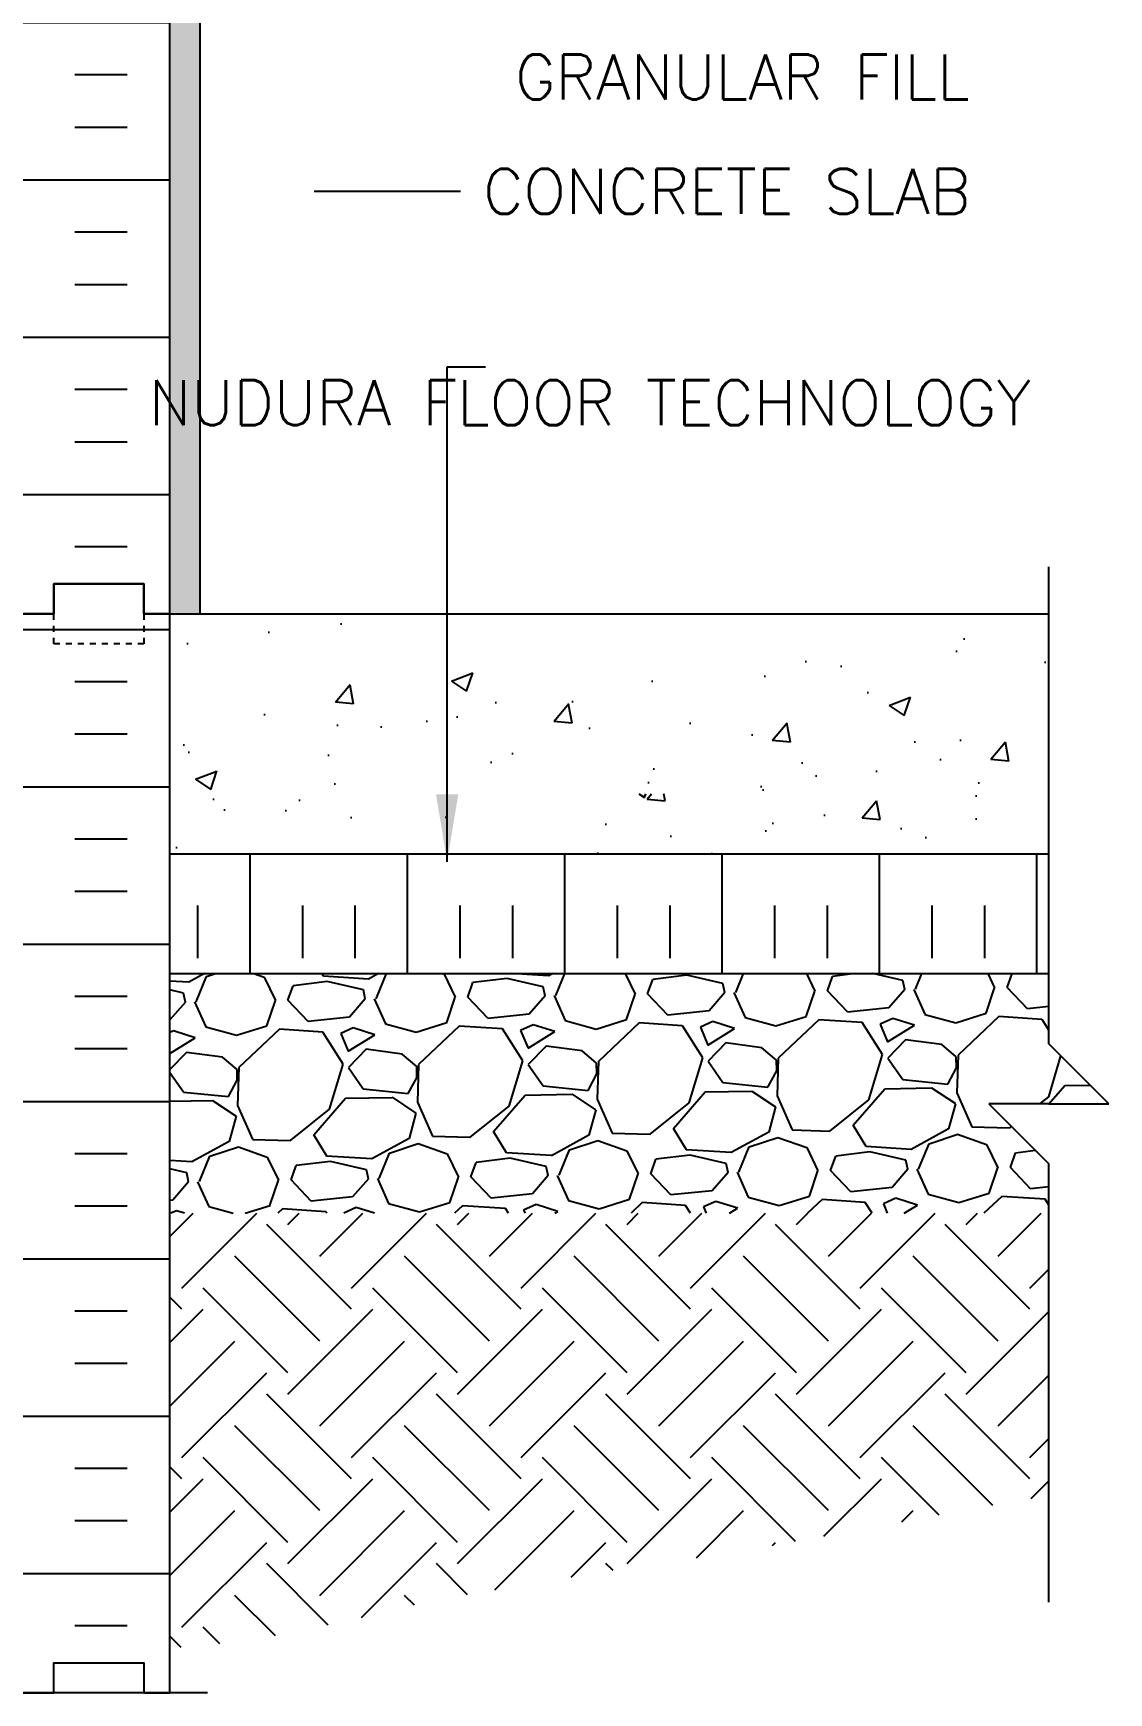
# Model space of a CAD drawing. Header units: inches. Extents: x 40.9 to 95.2, y 22.1 to 94.8.
# Drawn here: x 77.23 to 95.17, y 39.84 to 67.53 of the extents above; entities that cross this region are included whole.
import ezdxf
from ezdxf.enums import TextEntityAlignment as Align

# ---------------------------------------------------------------- set-up
doc = ezdxf.new("R2010")
doc.units = ezdxf.units.IN
doc.header["$LTSCALE"] = 0.5
doc.header["$MEASUREMENT"] = 0
doc.linetypes.add('DASHED2', pattern=[0.375, 0.25, -0.125])
doc.linetypes.add('DASHEDX2', pattern=[1.5, 1, -0.5])
for name, color, linetype in [('HATCH', 12, 'Continuous'), ('line25', 2, 'Continuous'), ('LINE50', 5, 'Continuous'), ('LINE9', 9, 'Continuous'), ('TEXT', 4, 'Continuous')]:
    doc.layers.add(name, color=color, linetype=linetype)
doc.styles.add('DIM', font='romans.shx', dxfattribs={"width": 0.7})
doc.styles.add('ROMANS', font='romans.shx', dxfattribs={"height": 1.125})
doc.dimstyles.new('ext_12', dxfattribs={"dimscale": 12, "dimtxt": 0.09375, "dimasz": 0.09375, "dimexe": 0.09375, "dimexo": 0.0625, "dimgap": 0.0625, "dimtad": 1, "dimdec": 1, "dimzin": 3, "dimdsep": 46, "dimlunit": 4, "dimtxsty": 'DIM', "dimcen": 0.09, "dimdle": 0.09375, "dimclrt": 4, "dimadec": 0, "dimazin": 0, "dimtfac": 1, "dimtdec": 1, "dimtmove": 2, "dimatfit": 3, "dimfxl": 1, "dimfrac": 2, "dimtolj": 1, "dimtzin": 0, "dimarcsym": 0})
pattern_1 = [(50, (104.4676, 19.9597), (3.5863, -0.31376), [0.375, -4.125]), (355, (104.4676, 19.9597), (-0.69376, 3.76096), [0.3, -3.3]), (100.451, (104.7664, 19.9336), (2.89255, 3.4472), [0.3187, -3.5057]), (46.184, (104.4676, 20.9597), (5.3362, -0.8276), [0.5625, -6.1875]), (96.636, (104.9123, 20.891), (4.6733, 4.8706), [0.47805, -5.25856]), (351.184, (104.4676, 20.9597), (4.6733, 4.8706), [0.45, -4.95]), (21, (104.9676, 20.7097), (2.98454, -2.0131), [0.375, -4.125]), (326, (104.9676, 20.7097), (1.21658, 3.62575), [0.3, -3.3]), (71.451, (105.2163, 20.542), (4.2011, 1.61265), [0.3187, -3.5057]), (37.5, (104.4676, 19.9597), (0.0608, 1.66447), [0, -3.26, 0, -3.35, 0, -3.3125]), (7.5, (104.4676, 19.9597), (1.31535, 1.97206), [0, -1.91, 0, -3.185, 0, -1.2625]), (327.5, (103.3526, 19.9597), (2.669112, -0.112774), [0, -1.25, 0, -3.9, 0, -5.175]), (317.5, (102.8526, 19.9597), (2.91593, 0.50052), [0, -1.625, 0, -2.59, 0, -3.675])]

msp = doc.modelspace()

# ---------------------------------------------------------------- hatches: boundary and pattern name
h = msp.add_hatch()
h.set_pattern_fill('AR-CONC', color=12, scale=0.02, style=0)
h.set_pattern_definition([(50, (-1160.1333, -49.2232), (3.6436934, -0.318782), [0.381, -4.191]), (355, (-1160.1333, -49.2232), (-0.704857, 3.821133), [0.3048, -3.3528]), (100.451, (-1159.8296, -49.2498), (2.93885, 3.502334), [0.3238, -3.5618]), (46.1842, (-1160.1333, -48.207), (5.421581, -0.840847), [0.5715, -6.2865]), (96.6356, (-1159.6815, -48.277), (4.748085, 4.948511), [0.4857, -5.3427]), (351.184, (-1160.1333, -48.207), (4.748092, 4.948502), [0.4572, -5.0292]), (21, (-1159.6253, -48.4612), (3.0322976, -2.0453104), [0.381, -4.191]), (326, (-1159.6253, -48.4612), (1.236041, 3.683759), [0.3048, -3.3528]), (71.4514, (-1159.3726, -48.6316), (4.26833, 1.638457), [0.3238, -3.5618]), (37.5, (-1160.1333, -49.2232), (0.061772, 1.6911008), [0, -3.31216, 0, -3.4036, 0, -3.3655]), (7.5, (-1160.1333, -49.2232), (1.3363933, 2.0036115), [0, -1.94056, 0, -3.23596, 0, -1.2827]), (327.5, (-1161.2661, -49.2232), (2.7118119, -0.1145749), [0, -1.27, 0, -3.9624, 0, -5.2578]), (317.5, (-1161.7741, -49.2232), (2.9625836, 0.50853), [0, -1.651, 0, -2.63144, 0, -3.7338])])
h.paths.add_polyline_path([(80.842, 57.842), (80.842, 55.1), (80.842, 54.842), (94.169, 54.842), (94.169, 57.842)])
h.paths.add_polyline_path([(80.842, 57.842), (79.508, 57.842), (79.508, 54.842), (80.842, 54.842), (80.842, 55.1)])
h = msp.add_hatch()
h.set_pattern_fill('AR-CONC', color=12, scale=0.5, style=0)
h.set_pattern_definition(pattern_1)
h.paths.add_polyline_path([(80.842, 54.842), (79.508, 54.842), (79.508, 53.842), (80.842, 53.842)])
h = msp.add_hatch()
h.set_pattern_fill('AR-CONC', color=12, scale=0.5, style=0)
h.set_pattern_definition(pattern_1)
h.paths.add_polyline_path([(94.169, 53.842), (94.169, 54.842), (80.842, 54.842), (80.842, 53.842)])
at = {"layer": 'HATCH'}
h = msp.add_hatch(dxfattribs=at)
h.set_pattern_fill('AR-SAND', color=256, scale=0.25, style=0)
h.set_pattern_definition([(37.5, (104.46758, 19.9597), (-0.0157483, 0.481706), [0, -0.38, 0, -0.425, 0, -0.40625]), (7.5, (104.4676, 19.9597), (0.442444, 0.7055365), [0, -0.205, 0, -0.3425, 0, -0.13125]), (327.5, (104.16008, 19.9597), (0.7785355, 0.0014148), [0, -0.125, 0, -0.45, 0, -0.5875]), (317.5, (104.1601, 19.9597), (0.7515317, 0.219419), [0, -0.0625, 0, -0.295, 0, -0.3375])])
h.paths.add_polyline_path([(80.008, 93.842), (79.508, 93.842), (79.508, 75.842), (79.508, 57.842), (80.008, 57.842)])
h = msp.add_hatch(dxfattribs=at)
h.set_pattern_fill('INSUL', color=256, scale=7, style=0)
h.set_pattern_definition([(180, (3003.0448, -339.1674), (0, 2.625), []), (180, (3003.0448, -338.2924), (0, 2.625), [0.875, -0.875]), (180, (3003.0448, -337.4174), (0, 2.625), [0.875, -0.875])])
h.paths.add_polyline_path([(79.508, 57.842), (79.071, 57.842), (79.071, 58.342), (77.571, 58.342), (77.571, 57.842), (76.883, 57.842), (76.883, 75.842), (77.571, 75.842), (77.571, 76.342), (79.071, 76.342), (79.071, 75.842), (79.508, 75.842)])
h = msp.add_hatch(dxfattribs=at)
h.set_pattern_fill('INSUL', color=256, scale=7, style=0)
h.set_pattern_definition([(180, (3003.0448, -357.1674), (0, 2.625), []), (180, (3003.0448, -356.2924), (0, 2.625), [0.875, -0.875]), (180, (3003.0448, -355.4174), (0, 2.625), [0.875, -0.875])])
h.paths.add_polyline_path([(79.508, 39.842), (79.071, 39.842), (79.071, 40.342), (77.571, 40.342), (77.571, 39.842), (76.883, 39.842), (76.883, 57.842), (77.571, 57.842), (77.571, 58.342), (79.071, 58.342), (79.071, 57.842), (79.508, 57.842)])
h = msp.add_hatch(dxfattribs=at)
h.set_pattern_fill('INSUL', color=256, scale=7, angle=90, style=0)
h.set_pattern_definition([(270, (104.4676, 82.7244), (-2.625, -2e-16), []), (270, (103.5926, 82.7244), (-2.625, -2e-16), [0.875, -0.875]), (270, (102.7176, 82.7244), (-2.625, -2e-16), [0.875, -0.875])])
h.paths.add_polyline_path([(94.169, 53.842), (94.169, 51.842), (79.508, 51.842), (79.508, 53.842)])

# ---------------------------------------------------------------- linework, layer by layer
for p, q in [((80.085, 51.842), (79.821, 51.698)), ((79.947, 51.37), (80.12, 51.794)), ((80.12, 51.794), (80.266, 51.842)), ((80.906, 51.842), (81.08, 51.78)), ((81.08, 51.78), (81.267, 51.393)), ((82.07, 51.798), (82.043, 51.842)), ((82.821, 51.751), (82.07, 51.798)), ((82.988, 51.842), (82.821, 51.751)), ((82.947, 51.423), (83.118, 51.842)), ((84.053, 51.842), (84.08, 51.833)), ((84.08, 51.833), (84.266, 51.446)), ((85.82, 51.803), (85.201, 51.842)), ((85.892, 51.842), (85.82, 51.803)), ((85.946, 51.475), (86.096, 51.842)), ((87.1, 51.842), (87.266, 51.498)), ((88.131, 51.813), (87.562, 51.743)), ((88.733, 51.674), (88.13, 51.813)), ((88.946, 51.528), (89.074, 51.842)), ((90.125, 51.842), (90.265, 51.551)), ((90.475, 51.554), (90.561, 51.796)), ((90.939, 51.842), (90.561, 51.796)), ((91.733, 51.726), (91.233, 51.842)), ((91.945, 51.58), (92.052, 51.842)), ((93.15, 51.842), (93.265, 51.603)), ((93.475, 51.607), (93.559, 51.842)), ((79.821, 51.699), (79.508, 51.718)), ((79.734, 51.517), (79.508, 51.569)), ((79.767, 51.367), (79.734, 51.517)), ((81.477, 51.397), (81.563, 51.639)), ((82.132, 51.708), (81.563, 51.639)), ((82.734, 51.569), (82.131, 51.709)), ((82.767, 51.42), (82.734, 51.569)), ((84.476, 51.45), (84.562, 51.691)), ((85.131, 51.761), (84.562, 51.691)), ((85.733, 51.622), (85.131, 51.761)), ((85.766, 51.472), (85.734, 51.621)), ((87.476, 51.502), (87.562, 51.743)), ((88.766, 51.524), (88.501, 51.22)), ((88.766, 51.524), (88.733, 51.674)), ((88.916, 51.527), (89.103, 51.11)), ((90.123, 51.128), (90.265, 51.551)), ((90.812, 51.201), (90.475, 51.555)), ((91.765, 51.577), (91.5, 51.272)), ((91.765, 51.577), (91.733, 51.726)), ((91.915, 51.579), (92.102, 51.163)), ((93.122, 51.181), (93.265, 51.603)), ((93.811, 51.253), (93.475, 51.607)), ((79.767, 51.367), (79.508, 51.069)), ((79.917, 51.37), (80.104, 50.953)), ((81.124, 50.971), (81.267, 51.394)), ((81.813, 51.043), (81.477, 51.398)), ((82.767, 51.42), (82.502, 51.115)), ((82.916, 51.422), (83.104, 51.006)), ((84.124, 51.023), (84.266, 51.446)), ((84.813, 51.096), (84.476, 51.45)), ((85.766, 51.472), (85.501, 51.167)), ((85.916, 51.475), (86.103, 51.058)), ((87.123, 51.076), (87.266, 51.498)), ((87.812, 51.148), (87.476, 51.502)), ((91.5, 51.272), (90.812, 51.2)), ((94.169, 51.29), (93.811, 51.252)), ((80.104, 50.953), (80.617, 50.812)), ((80.617, 50.812), (81.124, 50.971)), ((82.502, 51.115), (81.813, 51.043)), ((83.104, 51.005), (83.616, 50.864)), ((83.616, 50.864), (84.124, 51.023)), ((84.335, 50.967), (83.656, 50.325)), ((85.056, 50.919), (84.335, 50.967)), ((85.501, 51.167), (84.812, 51.095)), ((85.565, 50.988), (85.356, 50.895)), ((85.927, 50.875), (85.565, 50.989)), ((86.103, 51.058), (86.616, 50.917)), ((86.616, 50.917), (87.123, 51.076)), ((87.334, 51.019), (86.655, 50.377)), ((88.055, 50.972), (87.334, 51.019)), ((88.501, 51.22), (87.812, 51.148)), ((88.395, 50.438), (88.056, 50.972)), ((88.564, 51.041), (88.356, 50.947)), ((88.926, 50.927), (88.564, 51.041)), ((89.103, 51.11), (89.615, 50.969)), ((89.616, 50.969), (90.123, 51.128)), ((90.334, 51.072), (89.655, 50.43)), ((91.055, 51.024), (90.334, 51.072)), ((91.395, 50.49), (91.055, 51.024)), ((91.564, 51.093), (91.355, 51)), ((91.355, 51), (91.48, 50.702)), ((91.48, 50.702), (91.926, 50.98)), ((91.926, 50.98), (91.564, 51.093)), ((92.102, 51.162), (92.615, 51.021)), ((92.615, 51.021), (93.122, 51.18)), ((93.333, 51.124), (92.654, 50.482)), ((94.054, 51.077), (93.333, 51.124)), ((94.169, 50.897), (94.055, 51.077)), ((79.565, 50.884), (79.508, 50.858)), ((79.508, 50.508), (79.927, 50.77)), ((79.928, 50.77), (79.565, 50.884)), ((81.335, 50.915), (80.656, 50.273)), ((82.056, 50.867), (81.335, 50.915)), ((82.396, 50.333), (82.056, 50.867)), ((82.565, 50.936), (82.357, 50.842)), ((82.357, 50.842), (82.482, 50.545)), ((82.482, 50.545), (82.927, 50.822)), ((82.927, 50.822), (82.565, 50.936)), ((85.395, 50.386), (85.056, 50.92)), ((85.356, 50.895), (85.481, 50.597)), ((85.481, 50.597), (85.927, 50.875)), ((88.356, 50.947), (88.481, 50.649)), ((88.481, 50.649), (88.926, 50.927)), ((88.78, 50.685), (88.486, 50.379)), ((89.382, 50.605), (88.78, 50.685)), ((91.78, 50.737), (91.485, 50.432)), ((92.382, 50.657), (91.78, 50.737)), ((79.782, 50.527), (79.508, 50.244)), ((80.383, 50.448), (79.782, 50.528)), ((80.627, 50.242), (80.383, 50.448)), ((82.781, 50.58), (82.487, 50.275)), ((83.383, 50.5), (82.781, 50.58)), ((83.627, 50.294), (83.383, 50.5)), ((85.781, 50.632), (85.486, 50.327)), ((86.382, 50.553), (85.781, 50.632)), ((86.626, 50.347), (86.383, 50.552)), ((88.168, 49.684), (88.395, 50.438)), ((89.626, 50.399), (89.382, 50.605)), ((89.629, 50.219), (89.625, 50.399)), ((89.655, 50.43), (89.636, 49.799)), ((91.167, 49.736), (91.394, 50.49)), ((91.485, 50.432), (91.731, 50.076)), ((92.625, 50.451), (92.382, 50.657)), ((92.628, 50.272), (92.625, 50.452)), ((92.654, 50.482), (92.635, 49.852)), ((94.167, 49.788), (94.371, 50.467)), ((79.508, 50.192), (79.733, 49.867)), ((80.63, 50.062), (80.627, 50.242)), ((80.656, 50.273), (80.637, 49.642)), ((82.169, 49.579), (82.396, 50.333)), ((82.486, 50.275), (82.733, 49.919)), ((83.629, 50.115), (83.626, 50.295)), ((83.656, 50.325), (83.637, 49.695)), ((85.168, 49.631), (85.395, 50.385)), ((85.486, 50.327), (85.732, 49.971)), ((86.484, 49.894), (86.629, 50.167)), ((86.629, 50.167), (86.626, 50.347)), ((86.655, 50.378), (86.636, 49.747)), ((88.486, 50.379), (88.732, 50.024)), ((89.483, 49.947), (89.629, 50.219)), ((92.483, 49.999), (92.628, 50.272)), ((79.733, 49.866), (80.485, 49.79)), ((80.485, 49.79), (80.63, 50.062)), ((82.733, 49.919), (83.484, 49.842)), ((83.484, 49.842), (83.63, 50.115)), ((85.732, 49.971), (86.484, 49.894)), ((87.905, 49.259), (88.435, 49.868)), ((88.435, 49.868), (89.214, 49.882)), ((88.732, 50.024), (89.483, 49.947)), ((89.214, 49.882), (89.609, 49.619)), ((90.905, 49.311), (91.434, 49.921)), ((91.434, 49.921), (92.214, 49.934)), ((91.731, 50.076), (92.483, 49.999)), ((92.214, 49.935), (92.609, 49.672)), ((92.635, 49.852), (92.885, 49.286)), ((94.169, 49.669), (94.434, 49.973)), ((94.434, 49.973), (94.857, 49.98)), ((79.508, 49.713), (80.216, 49.725)), ((80.216, 49.725), (80.61, 49.462)), ((80.637, 49.643), (80.887, 49.077)), ((81.518, 49.058), (82.169, 49.579)), ((81.906, 49.154), (82.435, 49.764)), ((82.435, 49.764), (83.215, 49.777)), ((83.215, 49.778), (83.61, 49.514)), ((83.637, 49.695), (83.886, 49.129)), ((84.517, 49.11), (85.168, 49.631)), ((84.906, 49.207), (85.435, 49.816)), ((85.435, 49.816), (86.215, 49.83)), ((86.215, 49.83), (86.609, 49.567)), ((86.61, 49.566), (86.497, 49.144)), ((86.636, 49.747), (86.886, 49.182)), ((87.517, 49.162), (88.168, 49.684)), ((89.609, 49.619), (89.496, 49.197)), ((89.636, 49.8), (89.886, 49.234)), ((90.516, 49.215), (91.167, 49.736)), ((92.609, 49.671), (92.496, 49.249)), ((94.017, 49.669), (94.167, 49.788)), ((80.61, 49.462), (80.498, 49.04)), ((83.61, 49.514), (83.497, 49.092)), ((91.121, 48.955), (90.905, 49.311)), ((93.516, 49.267), (93.546, 49.291)), ((80.498, 49.04), (79.874, 48.699)), ((80.887, 49.076), (81.518, 49.057)), ((82.123, 48.798), (81.906, 49.154)), ((83.497, 49.092), (82.873, 48.751)), ((83.887, 49.129), (84.517, 49.11)), ((85.122, 48.85), (84.906, 49.207)), ((86.497, 49.144), (85.873, 48.803)), ((86.171, 48.899), (86.648, 49.057)), ((86.648, 49.057), (87.131, 48.885)), ((86.886, 49.181), (87.517, 49.162)), ((88.122, 48.903), (87.905, 49.259)), ((89.496, 49.197), (88.872, 48.856)), ((89.171, 48.951), (89.648, 49.109)), ((89.648, 49.109), (90.131, 48.938)), ((89.886, 49.234), (90.516, 49.215)), ((92.496, 49.249), (91.872, 48.908)), ((92.17, 49.003), (92.648, 49.162)), ((92.647, 49.162), (93.131, 48.99)), ((92.885, 49.286), (93.516, 49.267)), ((79.999, 48.371), (80.172, 48.794)), ((80.172, 48.794), (80.649, 48.952)), ((80.649, 48.952), (81.132, 48.781)), ((81.132, 48.781), (81.319, 48.394)), ((82.873, 48.751), (82.122, 48.798)), ((82.999, 48.423), (83.172, 48.846)), ((83.172, 48.846), (83.649, 49.005)), ((83.649, 49.005), (84.132, 48.833)), ((84.132, 48.833), (84.319, 48.446)), ((85.183, 48.761), (84.615, 48.691)), ((85.873, 48.804), (85.122, 48.851)), ((85.786, 48.622), (85.183, 48.762)), ((85.998, 48.476), (86.171, 48.899)), ((87.132, 48.885), (87.318, 48.499)), ((87.528, 48.502), (87.614, 48.744)), ((88.183, 48.814), (87.614, 48.744)), ((88.872, 48.856), (88.121, 48.903)), ((88.785, 48.674), (88.183, 48.814)), ((88.998, 48.528), (89.171, 48.951)), ((90.131, 48.938), (90.318, 48.551)), ((90.528, 48.555), (90.614, 48.796)), ((91.183, 48.866), (90.614, 48.796)), ((91.872, 48.909), (91.121, 48.955)), ((91.785, 48.727), (91.182, 48.866)), ((91.997, 48.58), (92.17, 49.003)), ((93.131, 48.99), (93.317, 48.603)), ((93.527, 48.607), (93.613, 48.849)), ((93.948, 48.89), (93.613, 48.848)), ((79.874, 48.699), (79.508, 48.722)), ((79.787, 48.517), (79.508, 48.582)), ((79.819, 48.368), (79.787, 48.517)), ((81.529, 48.398), (81.615, 48.639)), ((82.184, 48.709), (81.615, 48.639)), ((82.786, 48.57), (82.184, 48.709)), ((82.819, 48.42), (82.786, 48.57)), ((84.529, 48.45), (84.614, 48.692)), ((85.818, 48.473), (85.554, 48.168)), ((85.819, 48.472), (85.786, 48.622)), ((85.968, 48.475), (86.156, 48.058)), ((87.176, 48.076), (87.318, 48.499)), ((87.864, 48.149), (87.528, 48.503)), ((88.818, 48.525), (88.553, 48.22)), ((88.818, 48.525), (88.785, 48.674)), ((88.968, 48.528), (89.155, 48.111)), ((90.175, 48.129), (90.318, 48.551)), ((90.864, 48.201), (90.528, 48.555)), ((91.818, 48.577), (91.553, 48.273)), ((91.818, 48.577), (91.785, 48.727)), ((91.967, 48.58), (92.155, 48.163)), ((93.175, 48.181), (93.317, 48.604)), ((93.863, 48.253), (93.527, 48.608)), ((79.819, 48.368), (79.555, 48.063)), ((79.969, 48.37), (80.157, 47.954)), ((81.176, 47.972), (81.319, 48.394)), ((81.865, 48.044), (81.529, 48.398)), ((82.819, 48.42), (82.554, 48.116)), ((82.969, 48.423), (83.156, 48.006)), ((84.176, 48.024), (84.319, 48.446)), ((84.865, 48.096), (84.529, 48.45)), ((88.553, 48.22), (87.864, 48.148)), ((91.553, 48.273), (90.864, 48.201)), ((92.667, 48.022), (93.175, 48.181)), ((94.169, 48.285), (93.863, 48.253)), ((79.555, 48.063), (79.508, 48.058)), ((80.157, 47.954), (80.562, 47.842)), ((80.764, 47.842), (81.177, 47.971)), ((81.388, 47.915), (81.31, 47.842)), ((82.109, 47.868), (81.388, 47.915)), ((82.554, 48.116), (81.865, 48.044)), ((82.617, 47.937), (82.409, 47.843)), ((82.918, 47.842), (82.617, 47.937)), ((83.156, 48.006), (83.669, 47.865)), ((83.669, 47.865), (84.176, 48.024)), ((84.387, 47.967), (84.254, 47.842)), ((85.108, 47.92), (84.387, 47.967)), ((85.554, 48.168), (84.865, 48.096)), ((85.158, 47.842), (85.108, 47.92)), ((85.617, 47.989), (85.408, 47.895)), ((85.979, 47.875), (85.617, 47.989)), ((86.156, 48.058), (86.668, 47.917)), ((86.668, 47.917), (87.176, 48.076)), ((87.387, 48.02), (87.199, 47.842)), ((88.108, 47.972), (87.387, 48.02)), ((88.191, 47.842), (88.108, 47.972)), ((88.616, 48.041), (88.408, 47.948)), ((88.408, 47.948), (88.452, 47.842)), ((88.979, 47.928), (88.616, 48.041)), ((88.841, 47.842), (88.978, 47.928)), ((89.155, 48.111), (89.668, 47.97)), ((89.668, 47.97), (90.175, 48.128)), ((90.386, 48.072), (90.143, 47.842)), ((91.107, 48.025), (90.386, 48.072)), ((91.224, 47.842), (91.107, 48.025)), ((91.616, 48.094), (91.408, 48)), ((91.408, 48), (91.474, 47.842)), ((91.978, 47.98), (91.616, 48.094)), ((91.757, 47.842), (91.978, 47.98)), ((92.155, 48.163), (92.667, 48.022)), ((93.386, 48.125), (93.087, 47.842)), ((94.107, 48.077), (93.386, 48.124)), ((94.169, 47.98), (94.107, 48.077)), ((79.508, 47.454), (79.896, 47.842)), ((79.618, 47.884), (79.524, 47.842)), ((79.752, 47.842), (79.618, 47.884)), ((79.709, 46.595), (80.957, 47.842)), ((82.538, 46.241), (81.123, 47.655)), ((81.477, 47.655), (81.664, 47.842)), ((82.007, 47.125), (82.724, 47.842)), ((82.125, 47.842), (82.109, 47.868)), ((82.409, 47.843), (82.409, 47.842)), ((82.538, 46.595), (83.785, 47.842)), ((85.366, 46.241), (83.952, 47.655)), ((84.305, 47.655), (84.492, 47.842)), ((84.836, 47.125), (85.553, 47.842)), ((85.366, 46.595), (86.613, 47.842)), ((85.408, 47.895), (85.431, 47.842)), ((85.926, 47.842), (85.979, 47.875)), ((88.194, 46.241), (86.78, 47.655)), ((87.134, 47.655), (87.321, 47.842)), ((87.664, 47.125), (88.381, 47.842)), ((88.194, 46.595), (89.442, 47.842)), ((91.023, 46.241), (89.609, 47.655)), ((89.962, 47.655), (90.149, 47.842)), ((90.493, 47.125), (91.21, 47.842)), ((91.023, 46.595), (92.27, 47.842)), ((93.851, 46.241), (92.437, 47.655)), ((92.791, 47.655), (92.977, 47.842)), ((93.321, 47.125), (94.038, 47.842)), ((82.007, 45.711), (80.593, 47.125)), ((84.836, 45.711), (83.422, 47.125)), ((87.664, 45.711), (86.25, 47.125)), ((90.493, 45.711), (89.078, 47.125)), ((93.321, 45.711), (91.907, 47.125)), ((93.851, 46.595), (94.169, 46.912)), ((81.477, 45.18), (80.063, 46.595)), ((84.305, 45.18), (82.891, 46.595)), ((87.134, 45.18), (85.72, 46.595)), ((89.962, 45.18), (88.548, 46.595)), ((92.791, 45.18), (91.376, 46.595)), ((79.709, 46.241), (79.508, 46.442)), ((79.508, 45.687), (80.063, 46.241)), ((81.477, 44.827), (82.891, 46.241)), ((84.305, 44.827), (85.72, 46.241)), ((87.134, 44.827), (88.548, 46.241)), ((89.962, 44.827), (91.376, 46.241)), ((92.791, 44.827), (94.169, 46.205)), ((79.508, 44.626), (80.593, 45.711)), ((82.007, 44.297), (83.422, 45.711)), ((84.836, 44.297), (86.25, 45.711)), ((87.664, 44.297), (89.078, 45.711)), ((90.493, 44.297), (91.907, 45.711)), ((79.709, 43.766), (81.123, 45.18)), ((82.538, 43.766), (83.952, 45.18)), ((85.366, 43.766), (86.78, 45.18)), ((88.194, 43.766), (89.609, 45.18)), ((91.023, 43.766), (92.437, 45.18)), ((93.321, 44.297), (94.169, 45.144)), ((82.538, 43.413), (81.123, 44.827)), ((85.366, 43.413), (83.952, 44.827)), ((88.194, 43.413), (86.78, 44.827)), ((91.023, 43.413), (89.609, 44.827)), ((93.851, 43.413), (92.437, 44.827)), ((82.007, 42.882), (80.593, 44.297)), ((84.836, 42.882), (83.422, 44.297)), ((87.664, 42.882), (86.25, 44.297)), ((90.493, 42.882), (89.078, 44.297)), ((93.235, 42.968), (91.907, 44.297)), ((93.851, 43.766), (94.169, 44.084)), ((81.477, 42.352), (80.063, 43.766)), ((84.305, 42.352), (82.891, 43.766)), ((87.134, 42.352), (85.72, 43.766)), ((89.945, 42.369), (88.548, 43.766)), ((92.337, 42.806), (91.376, 43.766)), ((79.709, 43.413), (79.508, 43.614)), ((79.508, 42.858), (80.063, 43.413)), ((81.477, 41.998), (82.891, 43.413)), ((84.305, 41.998), (85.72, 43.413)), ((87.134, 41.998), (88.548, 43.413)), ((90.418, 42.454), (91.376, 43.413)), ((93.876, 43.084), (94.169, 43.377)), ((79.508, 41.797), (80.593, 42.882)), ((82.007, 41.468), (83.422, 42.882)), ((84.926, 41.559), (86.25, 42.882)), ((88.29, 42.094), (89.078, 42.882)), ((91.717, 42.693), (91.907, 42.882)), ((79.709, 40.938), (81.123, 42.352)), ((82.701, 41.101), (83.952, 42.352)), ((86.198, 41.77), (86.78, 42.352)), ((89.558, 42.302), (89.609, 42.352)), ((82.148, 40.973), (81.123, 41.998)), ((84.474, 41.477), (83.952, 41.998)), ((86.899, 41.88), (86.78, 41.998)), ((81.267, 40.794), (80.593, 41.468)), ((83.588, 41.302), (83.422, 41.468)), ((79.696, 40.598), (79.508, 40.785)), ((80.342, 40.659), (80.063, 40.938))]:
    msp.add_line(p, q, dxfattribs=at)
at = {"layer": 'line25'}
for p, q in [((79.508, 53.842), (94.169, 53.842)), ((79.508, 51.842), (94.169, 51.842)), ((79.508, 51.842), (94.169, 51.842))]:
    msp.add_line(p, q, dxfattribs=at)
at = {"layer": 'LINE50'}
for p, q in [((79.508, 57.842), (79.508, 75.842)), ((79.508, 39.842), (79.508, 57.842)), ((79.508, 57.842), (94.169, 57.842)), ((79.508, 51.842), (94.169, 51.842))]:
    msp.add_line(p, q, dxfattribs=at)
for points in [[(79.508, 57.842), (79.071, 57.842), (79.071, 58.342), (77.571, 58.342), (77.571, 57.842), (76.883, 57.842)], [(76.883, 57.842), (77.571, 57.842), (77.571, 58.342), (79.071, 58.342), (79.071, 57.842), (79.508, 57.842)], [(76.883, 39.842), (77.571, 39.842), (77.571, 40.342), (79.071, 40.342), (79.071, 39.842), (79.508, 39.842)]]:
    msp.add_lwpolyline(points, dxfattribs=at)
at = {"layer": 'LINE9'}
for p, q in [((80.008, 93.842), (80.008, 57.842)), ((94.169, 50.669), (94.169, 58.626)), ((95.169, 49.669), (94.169, 50.669)), ((94.169, 49.669), (93.169, 49.669)), ((93.169, 49.669), (94.169, 48.669)), ((94.169, 49.669), (95.169, 49.669)), ((94.169, 41.356), (94.169, 48.669)), ((80.132, 39.842), (72.489, 39.842))]:
    msp.add_line(p, q, dxfattribs=at)
at = {"layer": 'LINE9', "linetype": 'DASHED2', "ltscale": 0.15}
msp.add_lwpolyline([(79.071, 57.842), (79.071, 57.842), (79.071, 57.342), (77.571, 57.342), (77.571, 57.842), (77.571, 57.842)], dxfattribs=at)
at = {"layer": 'TEXT'}
msp.add_line((84.352, 64.893), (81.915, 64.893), dxfattribs=at)
for points in [[(80.842, 51.448, 0, 0.36, 0), (80.842, 52.528, 0, 0, 0), (80.842, 66.857, 0, 0, 0), (84.907, 66.857, 0, 0, 0)], [(81.915, 57.602, 0, 0.36, 0), (81.915, 58.682, 0, 0, 0), (81.915, 64.893, 0, 0, 0)]]:
    msp.add_lwpolyline(points, format="xyseb", dxfattribs=at)

# ---------------------------------------------------------------- texts
at = {"layer": 'TEXT', "style": 'ROMANS'}
for s, p in [(' GRANULAR FILL', (84.751, 66.802)), (' CONCRETE SLAB', (84.216, 64.893))]:
    msp.add_text(s, height=0.75, dxfattribs=at).set_placement(p, align=Align.MIDDLE_LEFT)
at = {"layer": 'TEXT', "linetype": 'DASHEDX2', "insert": (93.875, 61.366), "char_height": 0.75, "width": 15.3273, "attachment_point": 6, "style": 'ROMANS'}
msp.add_mtext('NUDURA FLOOR TECHNOLOGY', dxfattribs=at)

# ---------------------------------------------------------------- leaders
at = {"layer": 'TEXT'}
msp.add_leader([(84.132, 53.707), (84.132, 61.967), (84.774, 61.967)], dimstyle='ext_12', override={"dimgap": 0.0625, "dimtad": 0}, dxfattribs=at)

doc.saveas('drawing.dxf')
